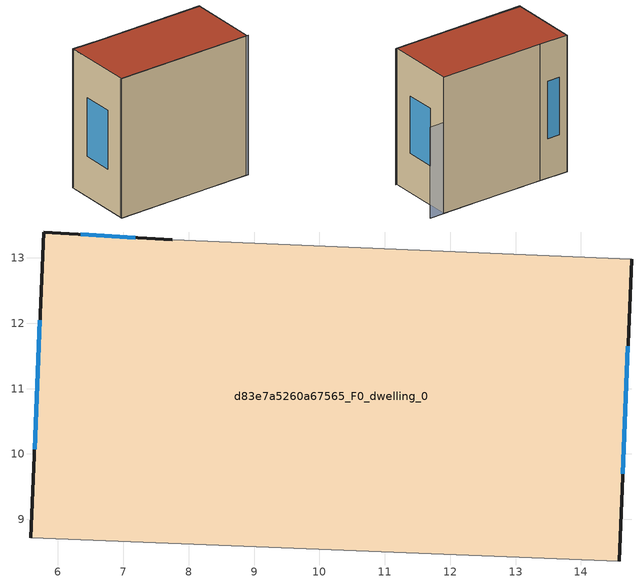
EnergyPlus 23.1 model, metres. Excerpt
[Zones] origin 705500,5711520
d83e7a5260a67565_F0_dwelling_0
 floor ground (EU_floor_Construction): 14.59,8.36 14.77,12.98 7.75,13.28 5.78,13.4 5.59,8.72 z0
 wall outside (EU_wall_Construction): 5.59,8.72 5.78,13.4 7.75,13.28 / 14.77,12.98 14.59,8.36 z0:9
 wall adiabatic (EU_wall_Construction): 14.59,8.36 5.59,8.72 / 7.75,13.28 14.77,12.98 z0:9
 window (EU_Window_Construction): 5.64,10.07 5.72,12.05 / 6.35,13.36 7.18,13.31 / 14.72,11.65 14.64,9.7 z2.6:6.4
 roof outside (EU_roof_Construction): 14.77,12.98 14.59,8.36 5.59,8.72 5.78,13.4 7.75,13.28 z9
shading: 5.58,8.77 14.64,8.36 z0:9; 15.75,12.94 7.74,13.27 z0:6
[Building]
EU S2 Campaign: North Axis=0; Terrain=City; Solar Distribution=FullExterior
[Site:Location]
London: Latitude=51.5; Longitude=-0.5; Time Zone=0; Elevation=25
[SizingPeriod:WeatherFileDays]
AnnualSizingPeriod: Begin Month=1; Begin Day of Month=1; End Month=12; End Day of Month=31; Day of Week for Start Day=Monday; Use Weather File Daylight Saving Period=No; Use Weather File Rain and Snow Indicators=No
[MATERIAL]
EU_InternalMass_Material: Roughness=MediumRough; Thickness=0.1; Conductivity=1; Density=1800; Specific Heat=900; Thermal Absorptance=0.9; Solar Absorptance=0.7; Visible Absorptance=0.7
[MATERIAL:NOMASS] Roughness=MediumRough; Thermal Absorptance=0.9; Solar Absorptance=0.7; Visible Absorptance=0.7
Name | Thermal Resistance
EU_wall_NoMass | 0.724719
EU_roof_NoMass | 2.98947
EU_floor_NoMass | 2.39157
[WINDOWMATERIAL:SIMPLEGLAZINGSYSTEM]
EU_Window_SimpleGlazing: UFactor=2.63425; Solar Heat Gain Coefficient=0.76; Visible Transmittance=0.76
[CONSTRUCTION]
EU_wall_Construction: EU_wall_NoMass
EU_roof_Construction: EU_roof_NoMass
EU_floor_Construction: EU_floor_NoMass
EU_InternalMass_Construction: EU_InternalMass_Material
EU_Window_Construction: EU_Window_SimpleGlazing
[ZONE]
d83e7a5260a67565_F0_dwelling_0: Type=1; Multiplier=1; Ceiling Height=autocalculate; Volume=375.627; Floor Area=autocalculate; Part of Total Floor Area=Yes
[INTERNALMASS]
d83e7a5260a67565_F0_dwelling_0_EU_InternalMass: Construction=EU_InternalMass_Construction; Zone or ZoneList=d83e7a5260a67565_F0_dwelling_0; Surface Area=41.7363
[OTHEREQUIPMENT]
EU_Step8_InternalGain_d83e7a5260a67565_F0_dwelling_0_f000: Fuel Type=Electricity; Zone or ZoneList or Space or SpaceList=d83e7a5260a67565_F0_dwelling_0; Schedule=EU_Step8_GainSchedule_d83e7a5260a67565_F0_dwelling_0_f000; Design Level Calculation Method=Watts/Area; Power per Zone Floor Area=1; Fraction Latent=0; Fraction Radiant=0; Fraction Lost=0; Carbon Dioxide Generation Rate=0; EndUse Subcategory=EU_Step8_InternalGains
[ZONEVENTILATION:DESIGNFLOWRATE]
EU_ConstantAir_d83e7a5260a67565_F0_dwelling_0: Zone or ZoneList or Space or SpaceList=d83e7a5260a67565_F0_dwelling_0; Schedule=EU_AlwaysOn; Design Flow Rate Calculation Method=AirChanges/Hour; Air Changes per Hour=0.418135; Ventilation Type=Natural; Fan Pressure Rise=0; Fan Total Efficiency=1; Constant Term Coefficient=1; Temperature Term Coefficient=0; Velocity Term Coefficient=0; Velocity Squared Term Coefficient=0; Minimum Indoor Temperature=-100; Maximum Indoor Temperature=100; Delta Temperature=-100; Minimum Outdoor Temperature=-100; Maximum Outdoor Temperature=100; Maximum Wind Speed=40
[HVACTEMPLATE:THERMOSTAT]
EU_HeatOnly_d83e7a5260a67565_F0_dwelling_0: Constant Heating Setpoint=20; Constant Cooling Setpoint=50
[HVACTEMPLATE:ZONE:IDEALLOADSAIRSYSTEM]
d83e7a5260a67565_F0_dwelling_0: Template Thermostat=EU_HeatOnly_d83e7a5260a67565_F0_dwelling_0; System Availability Schedule=EU_AlwaysOn; Maximum Heating Supply Air Temperature=50; Minimum Cooling Supply Air Temperature=13; Maximum Heating Supply Air Humidity Ratio=0.0156; Minimum Cooling Supply Air Humidity Ratio=0.0077; Heating Limit=NoLimit; Cooling Limit=NoLimit; Heating Availability Schedule=EU_AlwaysOn; Cooling Availability Schedule=EU_CoolingOff; Dehumidification Control Type=ConstantSensibleHeatRatio; Cooling Sensible Heat Ratio=0.7; Dehumidification Setpoint=60; Humidification Control Type=None; Humidification Setpoint=30; Outdoor Air Method=None; Outdoor Air Flow Rate per Person=0.00944; Outdoor Air Flow Rate per Zone Floor Area=0; Outdoor Air Flow Rate per Zone=0; Demand Controlled Ventilation Type=None; Outdoor Air Economizer Type=NoEconomizer; Heat Recovery Type=None; Sensible Heat Recovery Effectiveness=0.7; Latent Heat Recovery Effectiveness=0.65
[SIZING:ZONE]
d83e7a5260a67565_F0_dwelling_0: Zone Cooling Design Supply Air Temperature Input Method=SupplyAirTemperature; Zone Cooling Design Supply Air Temperature=13; Zone Heating Design Supply Air Temperature Input Method=SupplyAirTemperature; Zone Heating Design Supply Air Temperature=50; Zone Cooling Design Supply Air Humidity Ratio=0.008; Zone Heating Design Supply Air Humidity Ratio=0.008; Cooling Design Air Flow Method=DesignDay; Cooling Design Air Flow Rate=0; Cooling Minimum Air Flow per Zone Floor Area=0.000762; Cooling Minimum Air Flow=0; Cooling Minimum Air Flow Fraction=0.2; Heating Design Air Flow Method=DesignDay; Heating Design Air Flow Rate=0; Heating Maximum Air Flow per Zone Floor Area=0.002032; Heating Maximum Air Flow=0.141576; Heating Maximum Air Flow Fraction=0.3; Account for Dedicated Outdoor Air System=No; Dedicated Outdoor Air System Control Strategy=NeutralSupplyAir; Dedicated Outdoor Air Low Setpoint Temperature for Design=autosize; Dedicated Outdoor Air High Setpoint Temperature for Design=autosize; Zone Load Sizing Method=Sensible Load Only No Latent Load; Zone Latent Cooling Design Supply Air Humidity Ratio Input Method=HumidityRatioDifference; Zone Cooling Design Supply Air Humidity Ratio Difference=0.005; Zone Latent Heating Design Supply Air Humidity Ratio Input Method=HumidityRatioDifference; Zone Humidification Design Supply Air Humidity Ratio Difference=0.005
[SCHEDULE:CONSTANT]
Name | Hourly Value
EU_AlwaysOn | 1
EU_CoolingOff | 0
[SCHEDULE:FILE]
EU_Step8_GainSchedule_d83e7a5260a67565_F0_dwelling_0_f000: File=../../schedules/d83e7a5260a67565/d83e7a5260a67565_F0_dwelling_0_f000_gain.csv; Column Number=1; Rows to Skip at Top=0; Number of Hours of Data=8760; Column Separator=Comma; Interpolate to Timestep=No; Minutes per Item=60; Adjust Schedule for Daylight Savings=Yes
